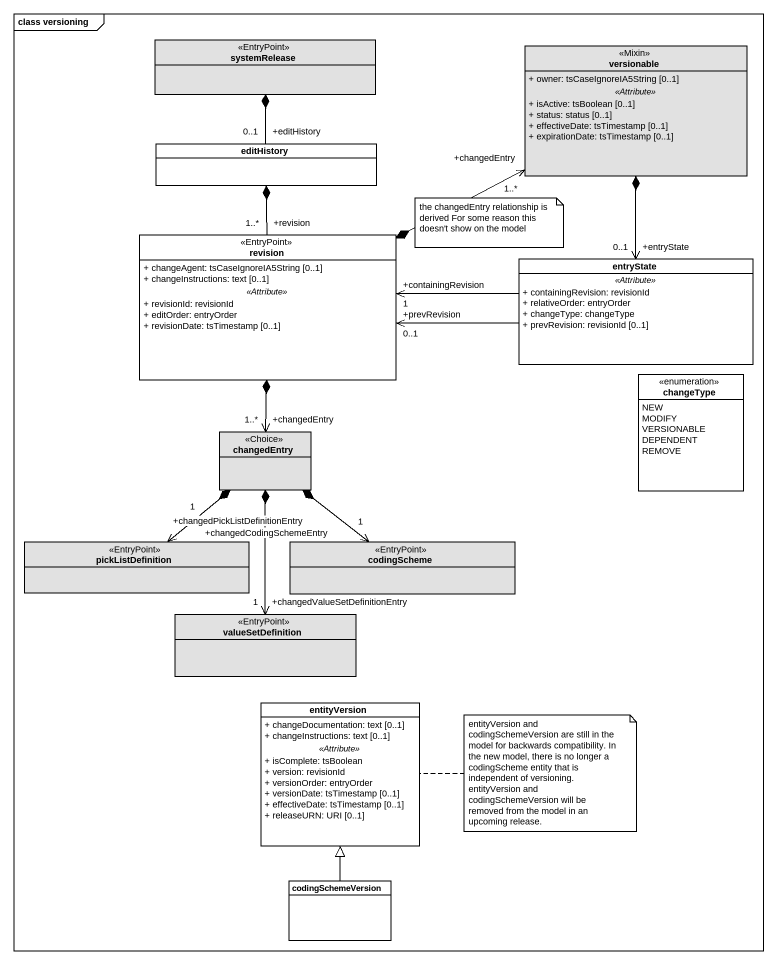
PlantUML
@startuml
mainframe class versioning
hide circle
hide empty members
skinparam classAttributeIconSize 0
class systemRelease <<EntryPoint>> #E1E1E1
class versionable <<Mixin>> #E1E1E1 {
  + owner: tsCaseIgnoreIA5String [0..1]
  .. <<Attribute>> ..
  + isActive: tsBoolean [0..1]
  + status: status [0..1]
  + effectiveDate: tsTimestamp [0..1]
  + expirationDate: tsTimestamp [0..1]
}
class editHistory #FFFFFF
class revision <<EntryPoint>> #FFFFFF {
  + changeAgent: tsCaseIgnoreIA5String [0..1]
  + changeInstructions: text [0..1]
  .. <<Attribute>> ..
  + revisionId: revisionId
  + editOrder: entryOrder
  + revisionDate: tsTimestamp [0..1]
}
class entryState #FFFFFF {
  .. <<Attribute>> ..
  + containingRevision: revisionId
  + relativeOrder: entryOrder
  + changeType: changeType
  + prevRevision: revisionId [0..1]
}
enum changeType #FFFFFF {
  NEW
  MODIFY
  VERSIONABLE
  DEPENDENT
  REMOVE
}
class changedEntry <<Choice>> #E1E1E1
class pickListDefinition <<EntryPoint>> #E1E1E1
class codingScheme <<EntryPoint>> #E1E1E1
class valueSetDefinition <<EntryPoint>> #E1E1E1
class entityVersion #FFFFFF {
  + changeDocumentation: text [0..1]
  + changeInstructions: text [0..1]
  .. <<Attribute>> ..
  + isComplete: tsBoolean
  + version: revisionId
  + versionOrder: entryOrder
  + versionDate: tsTimestamp [0..1]
  + effectiveDate: tsTimestamp [0..1]
  + releaseURN: URI [0..1]
}
class codingSchemeVersion #FFFFFF
versionable "+changedEntry\n1..*" <-left-* revision
editHistory "+editHistory\n0..1" -up-* systemRelease
revision "+revision\n1..*" -up-* editHistory
entryState "+entryState\n0..1" <-up-* versionable
entryState -left-> "+containingRevision\n1" revision
entryState -left-> "+prevRevision\n0..1" revision
changedEntry "+changedEntry\n1..*" <-up-* revision
pickListDefinition "+changedPickListDefinitionEntry\n1" <-up-* changedEntry
codingScheme "+changedCodingSchemeEntry\n1" <-up-* changedEntry
valueSetDefinition "+changedValueSetDefinitionEntry\n1" <-up-* changedEntry
codingSchemeVersion -up-|> entityVersion
note as N1
  the changedEntry relationship is derived For some reason this doesn't show on the model
end note
note right of entityVersion
  entityVersion and codingSchemeVersion are still in the model for backwards compatibility. In the new model, there is no longer a codingScheme entity that is independent of versioning.
  entityVersion and codingSchemeVersion will be removed from the model in an upcoming release.
end note
@enduml
